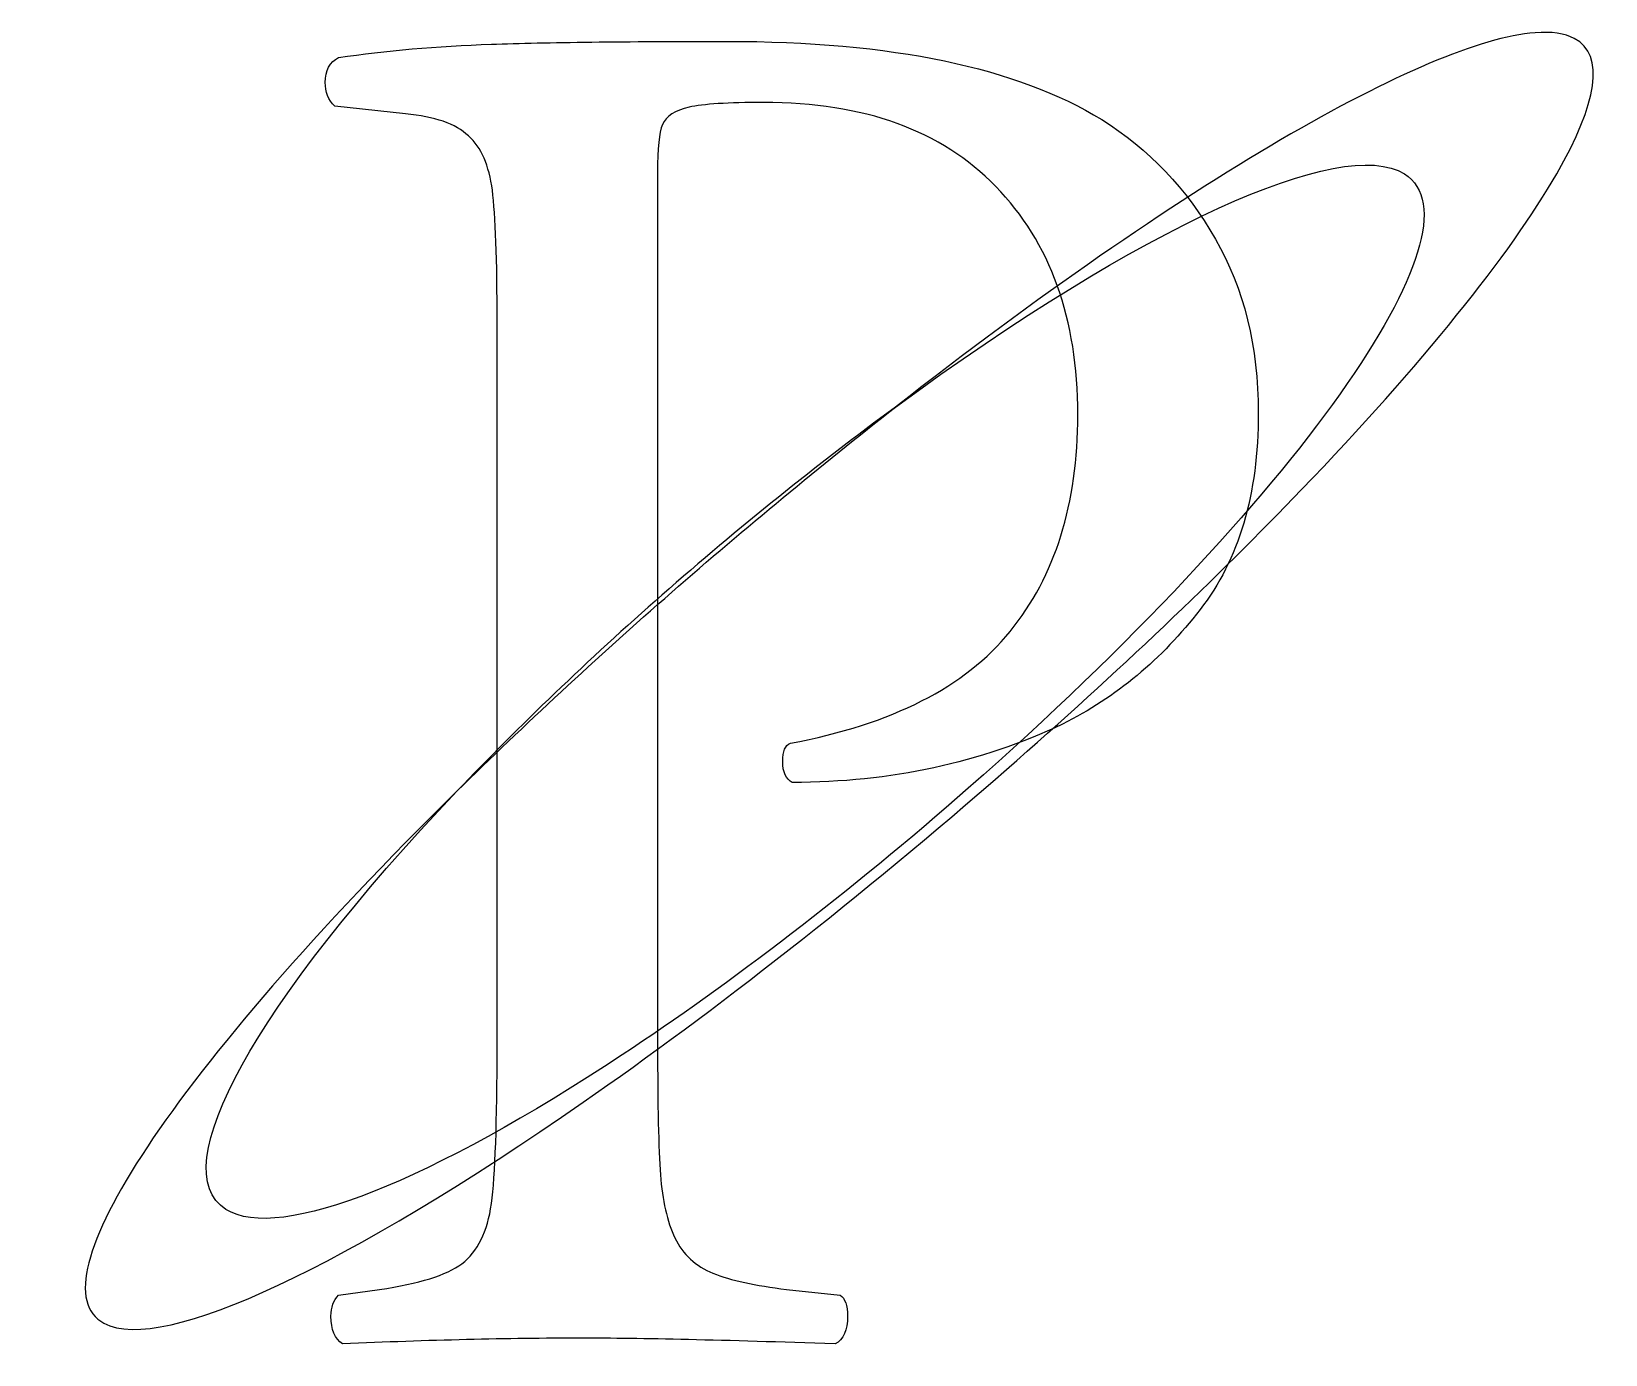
# Model space of a CAD drawing. Extents: x -1.7 to 54.6, y -0.4 to 47.
import ezdxf

# ---------------------------------------------------------------- set-up
doc = ezdxf.new("R2010")
doc.units = 0
doc.layers.add('Bottom', color=7, linetype='CONTINUOUS')
doc.layers.add('Layer_1', color=7, linetype='CONTINUOUS')

msp = doc.modelspace()

# ---------------------------------------------------------------- linework, layer by layer
at = {"layer": 'Bottom', "color": 7}
for p, q in [((52.125466, 46.929526), (52.125466, 46.929546)), ((13.553286, 19.793877), (13.553286, 19.793877))]:
    msp.add_line(p, q, dxfattribs=at)
for points in [[(52.125466, 46.929546), (48.218689, 46.635812), (39.370997, 41.457189), (29.235923, 33.532118)], [(53.526793, 46.72546), (53.185405, 46.905999), (52.716589, 46.974229), (52.125466, 46.929526)], [(52.898604, 41.881235), (54.345852, 44.403049), (54.645007, 46.133365), (53.526793, 46.72546)], [(29.235923, 33.532118), (38.014237, 39.977915), (45.212119, 43.275991), (47.445355, 41.875693)], [(47.445355, 41.875693), (50.471875, 39.966032), (43.484664, 30.1223), (31.838737, 19.888758)], [(43.768879, 30.577198), (48.055938, 35.03971), (51.235407, 38.983136), (52.898604, 41.881235)], [(29.235923, 33.532118), (26.443814, 31.483868), (23.605104, 29.198786), (20.877029, 26.803449)], [(21.227726, 26.905643), (23.852322, 29.199416), (26.551604, 31.432972), (29.235923, 33.532118)], [(33.207324, 20.561502), (37.181925, 24.034963), (40.750013, 27.434781), (43.768879, 30.577198)], [(13.553286, 19.793877), (15.937957, 22.142798), (18.526499, 24.541551), (21.227726, 26.905643)], [(20.877029, 26.803449), (18.240576, 24.48606), (15.756384, 22.108436), (13.553286, 19.793877)], [(18.055641, 8.649428), (22.752298, 11.912627), (27.975351, 15.989173), (33.207324, 20.561502)], [(13.553286, 19.793877), (3.426891, 9.836878), (-1.68664, 2.131724), (0.908252, 0.740112)], [(5.270406, 4.814946), (3.017438, 6.237663), (6.303725, 12.180648), (13.553286, 19.793877)], [(31.838737, 19.888758), (27.596812, 16.161242), (23.321815, 12.896082), (19.454315, 10.343237)], [(19.454315, 10.343237), (12.704335, 5.887732), (7.195629, 3.602013), (5.270406, 4.814946)], [(0.908252, 0.740112), (3.026319, -0.37948), (9.709923, 2.850885), (18.055641, 8.649428)]]:
    msp.add_open_spline(points, degree=3, dxfattribs=at)
at = {"layer": 'Layer_1', "color": 7}
for p, q in [((11.696896, 44.023439), (9.167598, 44.296869)), ((20.720322, 41.938461), (20.72035, 41.938481)), ((14.978149, 10.698245), (14.978149, 36.538089)), ((9.304311, 1.743157), (10.774037, 1.948243)), ((25.3346, 1.948243), (27.248661, 1.743157))]:
    msp.add_line(p, q, dxfattribs=at)
for points in [[(9.304316, 46.040034), (10.990515, 46.290685), (12.813432, 46.45019), (14.773068, 46.518548)], [(14.773068, 46.518548), (16.755489, 46.586901), (19.558223, 46.621077), (23.18127, 46.621077)], [(23.18127, 46.621077), (29.10575, 46.621077), (33.583289, 45.686832), (36.613888, 43.818341)], [(8.825803, 45.151362), (8.825803, 45.584305), (8.985307, 45.880529), (9.304316, 46.040034)], [(9.167598, 44.296869), (8.939734, 44.524735), (8.825803, 44.809566), (8.825803, 45.151362)], [(13.952755, 43.237307), (13.497026, 43.67025), (12.745072, 43.932294), (11.696896, 44.023439)], [(21.848253, 44.262677), (21.346951, 44.148744), (21.027941, 43.943666), (20.891222, 43.647443)], [(24.514271, 44.433578), (23.238229, 44.433578), (22.349556, 44.376611), (21.848253, 44.262677)], [(32.819933, 41.425764), (30.883084, 43.430974), (28.11453, 44.433578), (24.514271, 44.433578)], [(20.891222, 43.647443), (20.777289, 43.351219), (20.720322, 42.781558), (20.720322, 41.938461)], [(36.613888, 43.818341), (38.300086, 42.770165), (39.65588, 41.346011), (40.68127, 39.545881)], [(14.807248, 41.289066), (14.693314, 42.177737), (14.408483, 42.827151), (13.952755, 43.237307)], [(20.72035, 41.938481), (20.72035, 41.938481), (20.72035, 34.128422), (20.72035, 26.318363)], [(14.978149, 36.538089), (14.978149, 38.816734), (14.921182, 40.400393), (14.807248, 41.289066)], [(35.759387, 33.25682), (35.759387, 36.697575), (34.779569, 39.420557), (32.819933, 41.425764)], [(40.68127, 39.545881), (41.706661, 37.768537), (42.219357, 35.694969), (42.219357, 33.325177)], [(33.33263, 25.498029), (34.950468, 27.480452), (35.759387, 30.066715), (35.759387, 33.25682)], [(42.219357, 33.325177), (42.219357, 30.408512), (41.52437, 28.061507), (40.134396, 26.284161)], [(20.72035, 26.318363), (20.72035, 18.508304), (20.72035, 10.698245), (20.72035, 10.698245)], [(40.134396, 26.284161), (38.767209, 24.506818), (37.126584, 23.13963), (35.212521, 22.182599)], [(25.471301, 21.499007), (29.117134, 22.182601), (31.737576, 23.515608), (33.33263, 25.498029)], [(35.212521, 22.182599), (32.295854, 20.792625), (29.07157, 20.097638), (25.53967, 20.097638)], [(25.197871, 20.849593), (25.197871, 21.214175), (25.289014, 21.430647), (25.471301, 21.499007)], [(25.53967, 20.097638), (25.311804, 20.211572), (25.197871, 20.462223), (25.197871, 20.849593)], [(14.773062, 5.024418), (14.909786, 6.027021), (14.978149, 7.918296), (14.978149, 10.698245)], [(20.72035, 10.698245), (20.72035, 8.533532), (20.754526, 6.984053), (20.822879, 6.049809)], [(20.822879, 6.049809), (20.891232, 5.138349), (21.062131, 4.386396), (21.335576, 3.793949)], [(13.713491, 2.871096), (14.283153, 3.304039), (14.636343, 4.021813), (14.773062, 5.024418)], [(21.335576, 3.793949), (21.6318, 3.201501), (22.087529, 2.779951), (22.702762, 2.5293)], [(10.774037, 1.948243), (12.186798, 2.153323), (13.166616, 2.46094), (13.713491, 2.871096)], [(22.702762, 2.5293), (23.340784, 2.278648), (24.218064, 2.084962), (25.3346, 1.948243)], [(9.030881, 0.991205), (9.030881, 1.310216), (9.122024, 1.560866), (9.304311, 1.743157)], [(27.248661, 1.743157), (27.430947, 1.629223), (27.522091, 1.378572), (27.522091, 0.991205)], [(9.441037, -0.000006), (9.167599, 0.182281), (9.030881, 0.512684), (9.030881, 0.991205)], [(27.522091, 0.991205), (27.522091, 0.489903), (27.373979, 0.1595), (27.077754, -0.000006)], [(17.985957, 0.205081), (15.365514, 0.205081), (12.517208, 0.136719), (9.441037, -0.000006)], [(27.077754, -0.000006), (23.112911, 0.136719), (20.082312, 0.205081), (17.985957, 0.205081)]]:
    msp.add_open_spline(points, degree=3, dxfattribs=at)

doc.saveas('drawing.dxf')
